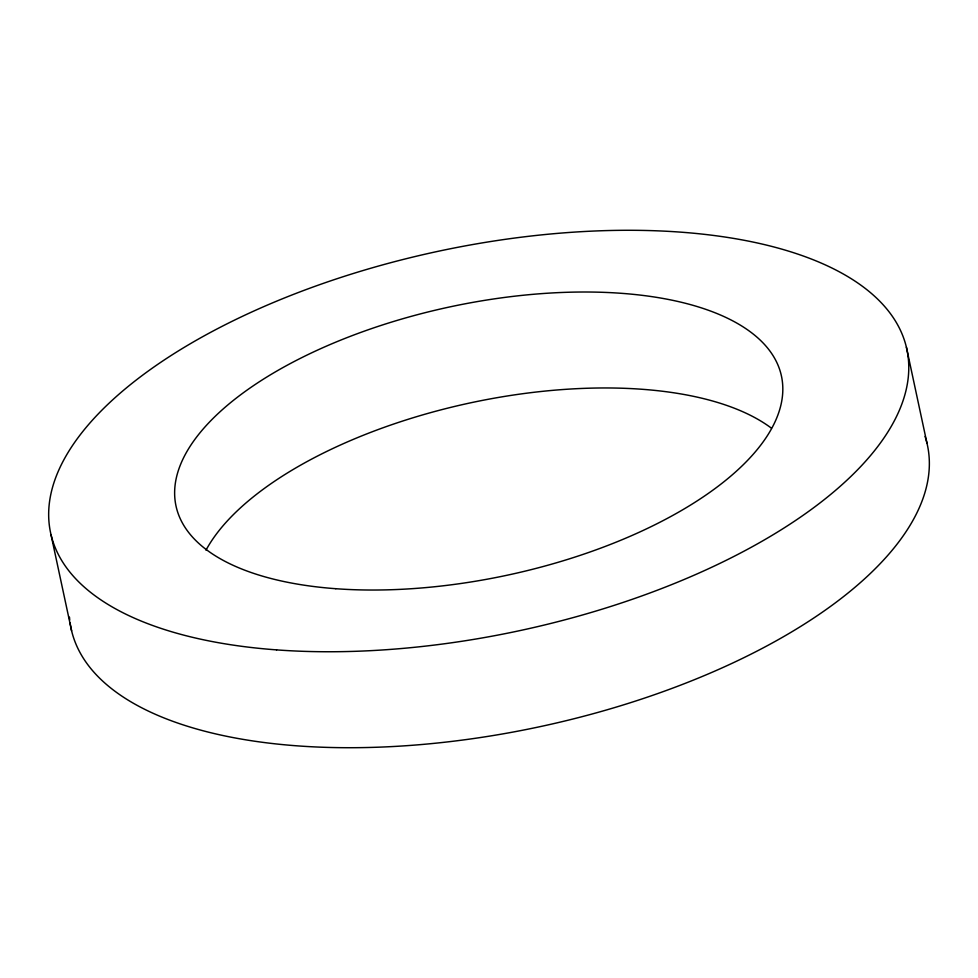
<?xml version="1.0" encoding="UTF-8"?>
<svg xmlns="http://www.w3.org/2000/svg" width="978" height="978" viewBox="0 0 978 978"><rect width="100%" height="100%" fill="white"/><g stroke="black" fill="none" stroke-linecap="round" stroke-linejoin="round"><path stroke-width="1.47" d="M906.386 347.166L926.948 443.12M51.052 534.88L71.614 630.834M925.066 436.445A437.863 194.011 -12.1 0 1 543.108 725.994A437.863 194.011 -12.1 0 1 70.061 622.668M69.719 619.905A437.863 194.011 -12.1 0 1 69.475 617.13M205.979 550.186A309.623 137.189 -12.1 0 1 469.611 403.034A309.623 137.189 -12.1 0 1 771.422 428.168M276.566 649.881A437.863 194.011 -12.1 0 0 908.525 360.87A437.863 194.011 -12.1 0 0 251.053 312.312A437.863 194.011 -12.1 0 0 276.566 649.881M335.772 588.707A309.623 137.189 -12.1 0 0 782.644 384.342A309.623 137.189 -12.1 0 0 317.728 350.014A309.623 137.189 -12.1 0 0 335.772 588.707"/></g></svg>
